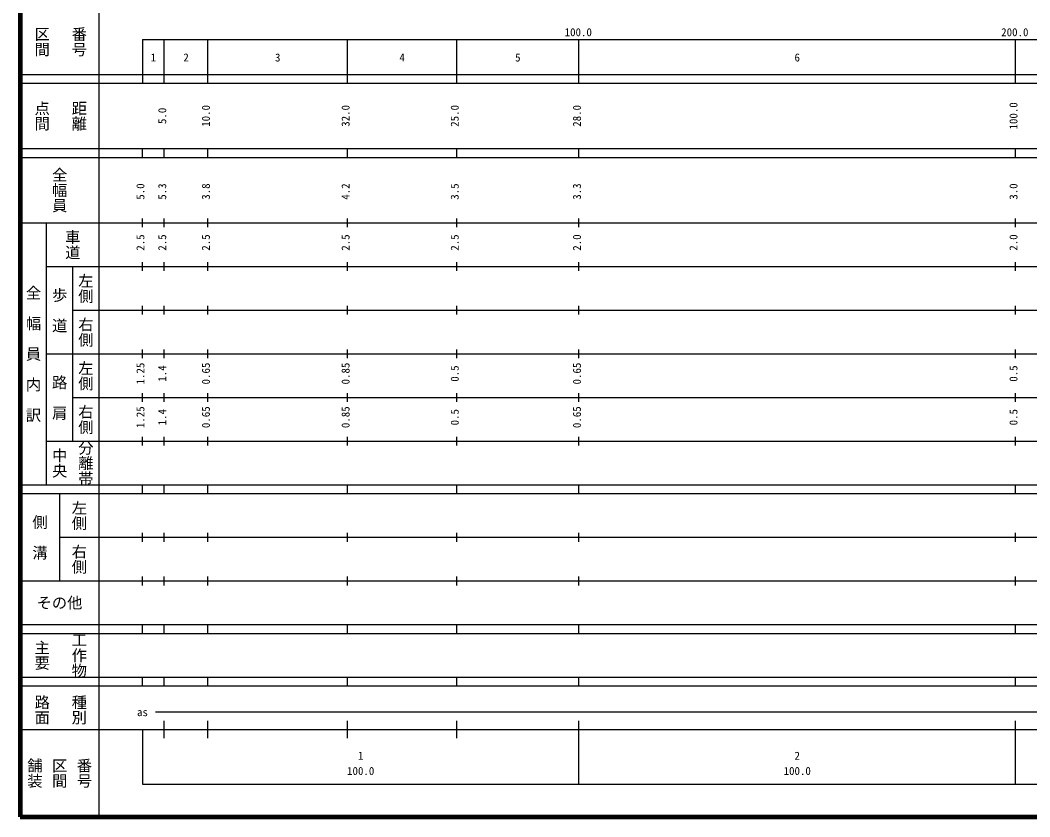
# Model space of a CAD drawing. Units: millimetres on the paper, enlarged 1000 times. Extents: x 40000 to 680000, y 20000 to 380000.
# Drawn here: x 40000 to 271278, y 20000 to 202409 of the extents above; entities that cross this region are included whole.
import ezdxf
from ezdxf.enums import TextEntityAlignment as Align

# ---------------------------------------------------------------- set-up
doc = ezdxf.new("R2010")
doc.units = ezdxf.units.MM
doc.header["$LTSCALE"] = 1000
doc.layers.add('M-TTL', color=2, linetype='Continuous', lineweight=140)
doc.layers.add('M-TTL-BAND', color=7, linetype='Continuous', lineweight=25)
doc.styles.add('@ＭＳ ゴシック', font='')
doc.styles.add('ＭＳ ゴシック', font='')
doc.styles.get('@ＭＳ ゴシック').set_extended_font_data('@MS Gothic')
doc.styles.get('ＭＳ ゴシック').set_extended_font_data('MS Gothic')

msp = doc.modelspace()

# ---------------------------------------------------------------- linework, layer by layer
at = {"layer": 'M-TTL'}
for p, q in [((40000, 380000), (40000, 20000)), ((40000, 20000), (680000, 20000))]:
    msp.add_line(p, q, dxfattribs=at)
at = {"layer": 'M-TTL-BAND'}
for p, q in [((58000, 370000), (58000, 20000)), ((68000, 198000), (579000, 198000)), ((68000, 198000), (68000, 188000)), ((73000, 188000), (73000, 198000)), ((83000, 188000), (83000, 198000)), ((115000, 188000), (115000, 198000)), ((140000, 188000), (140000, 198000)), ((168000, 188000), (168000, 198000)), ((268000, 188000), (268000, 198000)), ((40000, 190000), (579000, 190000)), ((40000, 188000), (579000, 188000)), ((40000, 173000), (579000, 173000)), ((68000, 171000), (68000, 173000)), ((73000, 171000), (73000, 173000)), ((83000, 171000), (83000, 173000)), ((115000, 171000), (115000, 173000)), ((140000, 171000), (140000, 173000)), ((168000, 171000), (168000, 173000)), ((268000, 171000), (268000, 173000)), ((40000, 171000), (579000, 171000)), ((40000, 156000), (579000, 156000)), ((46000, 96000), (46000, 156000)), ((68000, 155000), (68000, 157000)), ((73000, 155000), (73000, 157000)), ((83000, 155000), (83000, 157000)), ((115000, 155000), (115000, 157000)), ((140000, 155000), (140000, 157000)), ((168000, 155000), (168000, 157000)), ((268000, 155000), (268000, 157000)), ((46000, 146000), (579000, 146000)), ((52000, 146000), (52000, 106000)), ((68000, 145000), (68000, 147000)), ((73000, 145000), (73000, 147000)), ((83000, 145000), (83000, 147000)), ((115000, 145000), (115000, 147000)), ((140000, 145000), (140000, 147000)), ((168000, 145000), (168000, 147000)), ((268000, 145000), (268000, 147000)), ((68000, 135000), (68000, 137000)), ((73000, 135000), (73000, 137000)), ((83000, 135000), (83000, 137000)), ((115000, 135000), (115000, 137000)), ((140000, 135000), (140000, 137000)), ((168000, 135000), (168000, 137000)), ((268000, 135000), (268000, 137000)), ((52000, 136000), (579000, 136000)), ((46000, 126000), (579000, 126000)), ((68000, 125000), (68000, 127000)), ((73000, 125000), (73000, 127000)), ((83000, 125000), (83000, 127000)), ((115000, 125000), (115000, 127000)), ((140000, 125000), (140000, 127000)), ((168000, 125000), (168000, 127000)), ((268000, 125000), (268000, 127000)), ((52000, 116000), (579000, 116000)), ((68000, 115000), (68000, 117000)), ((73000, 115000), (73000, 117000)), ((83000, 115000), (83000, 117000)), ((115000, 115000), (115000, 117000)), ((140000, 115000), (140000, 117000)), ((168000, 115000), (168000, 117000)), ((268000, 115000), (268000, 117000)), ((68000, 105000), (68000, 107000)), ((73000, 105000), (73000, 107000)), ((83000, 105000), (83000, 107000)), ((115000, 105000), (115000, 107000)), ((140000, 105000), (140000, 107000)), ((168000, 105000), (168000, 107000)), ((268000, 105000), (268000, 107000)), ((46000, 106000), (579000, 106000)), ((40000, 96000), (579000, 96000)), ((68000, 94000), (68000, 96000)), ((73000, 94000), (73000, 96000)), ((83000, 94000), (83000, 96000)), ((115000, 94000), (115000, 96000)), ((140000, 94000), (140000, 96000)), ((168000, 94000), (168000, 96000)), ((268000, 94000), (268000, 96000)), ((40000, 94000), (579000, 94000)), ((49000, 94000), (49000, 74000)), ((49000, 84000), (579000, 84000)), ((68000, 83000), (68000, 85000)), ((73000, 83000), (73000, 85000)), ((83000, 83000), (83000, 85000)), ((115000, 83000), (115000, 85000)), ((140000, 83000), (140000, 85000)), ((168000, 83000), (168000, 85000)), ((268000, 83000), (268000, 85000)), ((68000, 73000), (68000, 75000)), ((73000, 73000), (73000, 75000)), ((83000, 73000), (83000, 75000)), ((115000, 73000), (115000, 75000)), ((140000, 73000), (140000, 75000)), ((168000, 73000), (168000, 75000)), ((268000, 73000), (268000, 75000)), ((40000, 74000), (579000, 74000)), ((40000, 64000), (579000, 64000)), ((68000, 62000), (68000, 64000)), ((73000, 62000), (73000, 64000)), ((83000, 62000), (83000, 64000)), ((115000, 62000), (115000, 64000)), ((140000, 62000), (140000, 64000)), ((168000, 62000), (168000, 64000)), ((268000, 62000), (268000, 64000)), ((40000, 62000), (579000, 62000)), ((40000, 52000), (579000, 52000)), ((68000, 50000), (68000, 52000)), ((73000, 50000), (73000, 52000)), ((83000, 50000), (83000, 52000)), ((115000, 50000), (115000, 52000)), ((140000, 50000), (140000, 52000)), ((168000, 50000), (168000, 52000)), ((268000, 50000), (268000, 52000)), ((40000, 50000), (579000, 50000)), ((71000, 44000), (569600, 44000)), ((73000, 38000), (73000, 42000)), ((83000, 38000), (83000, 42000)), ((115000, 38000), (115000, 42000)), ((140000, 38000), (140000, 42000)), ((168000, 27500), (168000, 42000)), ((268000, 27500), (268000, 42000)), ((40000, 40000), (579000, 40000)), ((68000, 40000), (68000, 27500)), ((68000, 27500), (579000, 27500))]:
    msp.add_line(p, q, dxfattribs=at)

# ---------------------------------------------------------------- texts
at = {"layer": 'M-TTL-BAND', "style": '@ＭＳ ゴシック'}
for s, p in [('区間', (45000, 197500)), ('番号', (53500, 197500)), ('点間', (45000, 180500)), ('距離', (53500, 180500)), ('全幅員', (49000, 163500)), ('車道', (52000, 151000)), ('左側', (55000, 141000)), ('全\u3000幅\u3000員\u3000内\u3000訳', (43000, 126000)), ('歩\u3000道', (49000, 136000)), ('右側', (55000, 131000)), ('左側', (55000, 121000)), ('路\u3000肩', (49000, 116000)), ('右側', (55000, 111000)), ('中央', (49000, 101000)), ('分離帯', (55000, 101000)), ('左側', (53500, 89000)), ('側\u3000溝', (44500, 84000)), ('右側', (53500, 79000)), ('主要', (45000, 57000)), ('工作物', (53500, 57000)), ('路面', (45000, 44500)), ('種別', (53500, 44500)), ('舗装', (43333, 30000)), ('区間', (49000, 30000)), ('番号', (54667, 30000))]:
    msp.add_text(s, height=2566, rotation=270, dxfattribs=at).set_placement(p, align=Align.MIDDLE_CENTER)
at = {"layer": 'M-TTL-BAND', "style": 'ＭＳ ゴシック'}
for s, p in [('100.0', (167844, 198195)), ('200.0', (267844, 198195)), ('1', (70500, 192405)), ('2', (78000, 192405)), ('3', (99000, 192405)), ('4', (127500, 192405)), ('5', (154000, 192405)), ('6', (218000, 192405)), ('as', (68000, 42500)), ('1', (118000, 32523)), ('2', (218000, 32523)), ('100.0', (118000, 29033)), ('100.0', (218000, 29033))]:
    msp.add_text(s, height=1833, dxfattribs=at).set_placement(p, align=Align.BOTTOM_CENTER)
for s, p in [('10.0', (84000, 180500)), ('32.0', (116000, 180500)), ('25.0', (141000, 180500)), ('28.0', (169000, 180500)), ('100.0', (269000, 180500)), ('5.0', (74000, 180500)), ('5.0', (69000, 163174)), ('5.3', (74000, 163174)), ('3.8', (84000, 163174)), ('4.2', (116000, 163174)), ('3.5', (141000, 163174)), ('3.3', (169000, 163174)), ('3.0', (269000, 163174)), ('2.5', (69000, 151500)), ('2.5', (74000, 151500)), ('2.5', (84000, 151500)), ('2.5', (116000, 151500)), ('2.5', (141000, 151500)), ('2.0', (169000, 151500)), ('2.0', (269000, 151500)), ('1.25', (69000, 121500)), ('1.4', (74000, 121500)), ('0.65', (84000, 121500)), ('0.85', (116000, 121500)), ('0.5', (141000, 121500)), ('0.65', (169000, 121500)), ('0.5', (269000, 121500)), ('1.25', (69000, 111500)), ('0.65', (84000, 111500)), ('0.85', (116000, 111500)), ('0.65', (169000, 111500)), ('1.4', (74000, 111500)), ('0.5', (141000, 111500)), ('0.5', (269000, 111500))]:
    msp.add_text(s, height=1833, rotation=90, dxfattribs=at).set_placement(p, align=Align.BOTTOM_CENTER)
msp.add_text('その他', height=2566, dxfattribs=at).set_placement((49000, 69000), align=Align.MIDDLE_CENTER)

doc.saveas('drawing.dxf')
